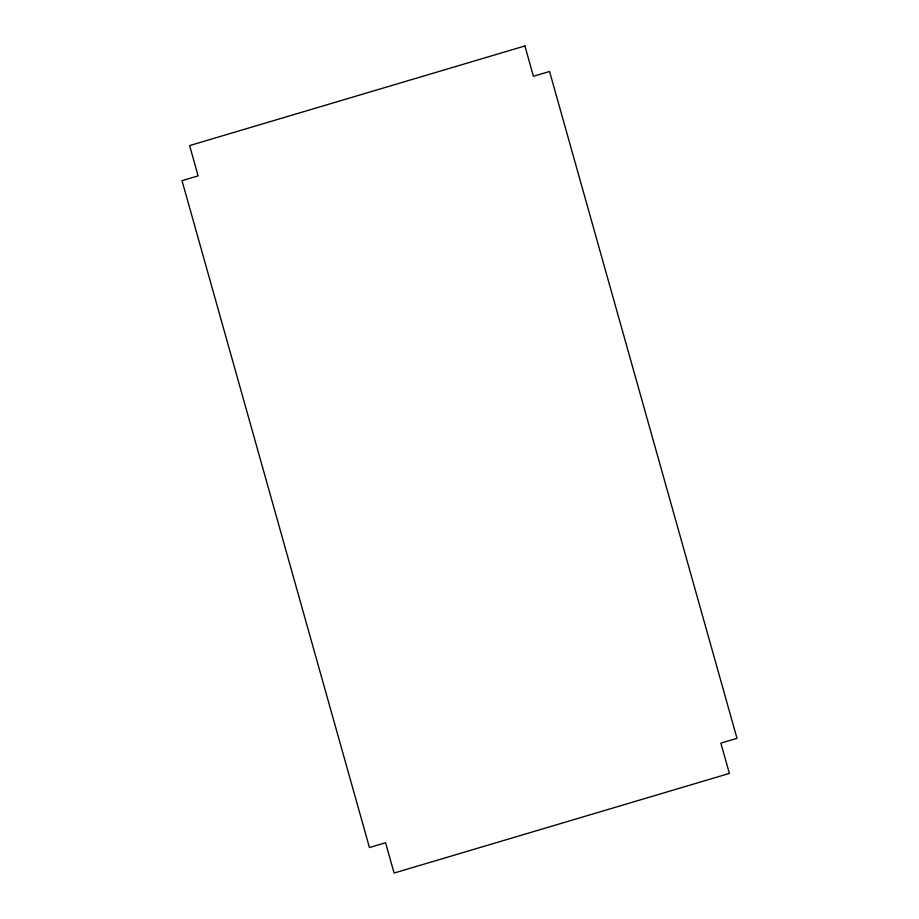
<?xml version="1.0" encoding="UTF-8"?>
<svg xmlns="http://www.w3.org/2000/svg" width="919" height="919" viewBox="0 0 919 919"><rect width="100%" height="100%" fill="white"/><g stroke="black" fill="none" stroke-linecap="round" stroke-linejoin="round"><path stroke-width="1.38" d="M524.91 45.95L189.613 145.581L198.136 175.885L182.008 180.675L369.449 847.525L385.578 842.734L394.09 873.05L729.387 773.419L720.864 743.115L736.992 738.325L549.551 71.475L533.422 76.266L524.91 45.95"/></g></svg>
